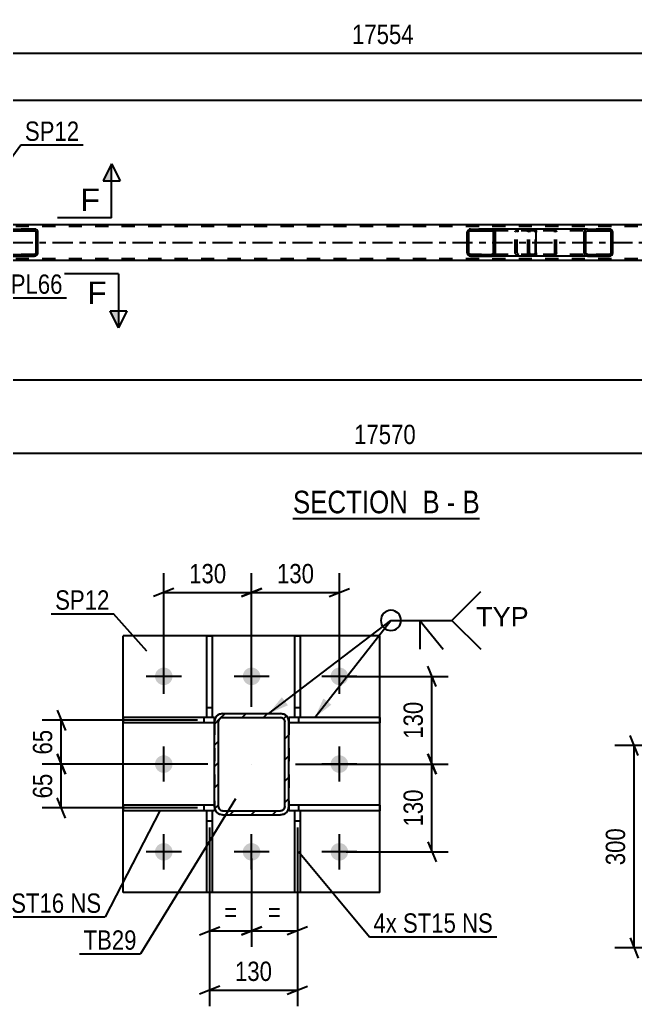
# Model space of a CAD drawing. Header units: millimetres. Extents: x 0 to 841, y 0 to 594.
# Drawn here: x 338.7 to 429.8, y 124.9 to 271 of the extents above; entities that cross this region are included whole.
import ezdxf

# ---------------------------------------------------------------- set-up
doc = ezdxf.new("R2010")
doc.units = ezdxf.units.MM
doc.linetypes.add('DXK_LINE_DOT2', pattern=[3.9198, 1.9599, -1.9599])
doc.linetypes.add('DXK_LINE_DOT3', pattern=[5.9187, 2.979, -0.9799, 0.9799, -0.9799])
doc.styles.add('Arial', font='ARIAL.TTF', dxfattribs={"height": 0.2})
doc.styles.add('Arial Narrow', font='ARIALN.TTF', dxfattribs={"height": 0.2})

# ---------------------------------------------------------------- blocks, each defined once
blk = doc.blocks.new('Unknown-247305129-12 - 4580')
at = {"color": 6, "linetype": 'Continuous'}
blk.add_line((379.15, 197.17), (406.79, 197.17), dxfattribs=at)
at = {"color": 0, "linetype": 'Continuous'}
for points in [[(397.26, 197.92), (397.26, 201.42), (379.15, 201.42), (379.15, 197.92)], [(400.86, 197.92), (400.86, 201.42), (398.31, 201.42), (398.31, 197.92)], [(403.19, 197.92), (403.19, 201.42), (401.91, 201.42), (401.91, 197.92)], [(406.79, 197.92), (406.79, 201.42), (404.24, 201.42), (404.24, 197.92)]]:
    blk.add_wipeout(points, dxfattribs=at)
at = {"color": 7, "linetype": 'Continuous', "style": 'Arial Narrow'}
for s, p in [('SECTION ', (379.15, 197.92)), ('B', (398.31, 197.92)), ('B', (404.24, 197.92)), ('-', (401.91, 197.92))]:
    blk.add_text(s, height=3.34, dxfattribs=at).set_placement(p)
blk = doc.blocks.new('Part-247305129-4690 - 4580')
at = {"linetype": 'Continuous'}
h = blk.add_hatch(dxfattribs=at)
h.set_pattern_fill('', scale=0.7, style=0, pattern_type=0)
h.set_pattern_definition([(45, (341.3497, 239.732), (-1.57154, 1.57154), [])])
h.paths.add_polyline_path([(341.39, 239.55), (341.35, 239.73), (341.24, 239.89), (341.07, 239.99), (340.88, 240.03), (337.64, 240.03), (337.45, 239.99), (337.28, 239.89), (337.17, 239.73), (337.13, 239.55), (337.13, 236.51), (337.17, 236.32), (337.28, 236.17), (337.45, 236.06), (337.64, 236.03), (340.88, 236.03), (341.07, 236.06), (341.24, 236.17), (341.35, 236.32), (341.39, 236.51)])
h.paths.add_polyline_path([(341.11, 236.42), (341.06, 236.34), (340.98, 236.29), (340.88, 236.27), (337.64, 236.27), (337.54, 236.29), (337.46, 236.34), (337.41, 236.42), (337.39, 236.51), (337.39, 239.55), (337.41, 239.64), (337.46, 239.72), (337.54, 239.77), (337.64, 239.79), (340.88, 239.79), (340.98, 239.77), (341.06, 239.72), (341.11, 239.64), (341.13, 239.55), (341.13, 236.51)])
at = {"color": 7, "linetype": 'DXK_LINE_DOT2'}
for p, q in [((328.78, 239.55), (328.82, 239.73)), ((329.11, 239.72), (329.06, 239.64)), ((329.1, 239.99), (329.29, 240.03)), ((329.2, 239.77), (329.11, 239.72)), ((329.29, 239.79), (329.2, 239.77)), ((329.77, 240.03), (329.29, 240.03)), ((340.88, 239.79), (329.29, 239.79)), ((332.53, 240.03), (332.72, 239.99)), ((332.63, 239.77), (332.53, 239.79)), ((332.71, 239.72), (332.63, 239.77)), ((332.76, 239.64), (332.71, 239.72)), ((333, 239.73), (333.04, 239.55)), ((340.88, 240.03), (337.64, 240.03)), ((328.78, 236.51), (328.78, 239.55)), ((329.06, 239.64), (329.04, 239.55)), ((329.04, 236.51), (329.04, 239.55)), ((332.78, 239.55), (332.76, 239.64)), ((332.78, 236.51), (332.78, 239.55)), ((333.04, 236.51), (333.04, 239.55)), ((328.82, 236.32), (328.78, 236.51)), ((329.04, 236.51), (329.06, 236.42)), ((329.06, 236.42), (329.11, 236.34)), ((329.29, 236.03), (329.1, 236.06)), ((329.11, 236.34), (329.2, 236.29)), ((329.2, 236.29), (329.29, 236.27)), ((340.88, 236.27), (329.29, 236.27)), ((329.77, 236.03), (329.29, 236.03)), ((332.53, 236.27), (332.63, 236.29)), ((332.72, 236.06), (332.53, 236.03)), ((332.63, 236.29), (332.71, 236.34)), ((332.71, 236.34), (332.76, 236.42)), ((332.76, 236.42), (332.78, 236.51)), ((333.04, 236.51), (333, 236.32)), ((340.88, 236.03), (337.64, 236.03))]:
    blk.add_line(p, q, dxfattribs=at)
at = {"color": 2, "linetype": 'Continuous'}
for p, q in [((337.64, 240.03), (329.77, 240.03)), ((337.17, 239.73), (337.13, 239.55)), ((337.41, 239.64), (337.46, 239.72)), ((337.64, 240.03), (337.45, 239.99)), ((337.46, 239.72), (337.54, 239.77)), ((337.54, 239.77), (337.64, 239.79)), ((337.64, 240.03), (340.88, 240.03)), ((337.64, 239.79), (340.88, 239.79)), ((341.07, 239.99), (340.88, 240.03)), ((340.88, 239.79), (340.98, 239.77)), ((340.98, 239.77), (341.06, 239.72)), ((341.06, 239.72), (341.11, 239.64)), ((341.39, 239.55), (341.35, 239.73)), ((337.13, 236.51), (337.13, 239.55)), ((337.39, 239.55), (337.41, 239.64)), ((337.39, 236.51), (337.39, 239.55)), ((341.11, 239.64), (341.13, 239.55)), ((341.13, 236.51), (341.13, 239.55)), ((341.39, 236.51), (341.39, 239.55)), ((337.64, 236.03), (329.77, 236.03)), ((337.13, 236.51), (337.17, 236.32)), ((337.41, 236.42), (337.39, 236.51)), ((337.46, 236.34), (337.41, 236.42)), ((337.45, 236.06), (337.64, 236.03)), ((337.54, 236.29), (337.46, 236.34)), ((337.64, 236.27), (337.54, 236.29)), ((337.64, 236.27), (340.88, 236.27)), ((337.64, 236.03), (340.88, 236.03)), ((340.98, 236.29), (340.88, 236.27)), ((340.88, 236.03), (341.07, 236.06)), ((341.06, 236.34), (340.98, 236.29)), ((341.11, 236.42), (341.06, 236.34)), ((341.13, 236.51), (341.11, 236.42)), ((341.35, 236.32), (341.39, 236.51))]:
    blk.add_line(p, q, dxfattribs=at)
at = {"color": 7, "linetype": 'DXK_LINE_DOT2'}
for centre, start, end in [((329.27, 239.53), 110.7583, 155.68), ((332.55, 239.53), 24.32, 69.2417), ((329.27, 236.53), 204.32, 249.2417), ((332.55, 236.53), 290.7583, 335.68)]:
    blk.add_arc(centre, 0.496, start, end, dxfattribs=at)
at = {"color": 2, "linetype": 'Continuous'}
for centre, start, end in [((337.62, 239.53), 110.7583, 155.68), ((340.9, 239.53), 24.32, 69.2417), ((337.62, 236.53), 204.32, 249.2417), ((340.9, 236.53), 290.7583, 335.68)]:
    blk.add_arc(centre, 0.496, start, end, dxfattribs=at)
blk = doc.blocks.new('Part-247305129-4691 - 4580')
at = {"linetype": 'Continuous'}
h = blk.add_hatch(dxfattribs=at)
h.set_pattern_fill('', scale=0.7, style=0, pattern_type=0)
h.set_pattern_definition([(45, (409.0733, 239.732), (-1.57154, 1.57154), [])])
h.paths.add_polyline_path([(409.11, 239.55), (409.07, 239.73), (408.96, 239.89), (408.8, 239.99), (408.61, 240.03), (405.42, 240.03), (405.23, 239.99), (405.07, 239.89), (404.96, 239.73), (404.92, 239.55), (404.92, 236.51), (404.96, 236.32), (405.07, 236.17), (405.23, 236.06), (405.42, 236.03), (408.61, 236.03), (408.8, 236.06), (408.96, 236.17), (409.07, 236.32), (409.11, 236.51)])
h.paths.add_polyline_path([(408.84, 236.42), (408.79, 236.34), (408.7, 236.29), (408.61, 236.27), (405.42, 236.27), (405.33, 236.29), (405.25, 236.34), (405.19, 236.42), (405.17, 236.51), (405.17, 239.55), (405.19, 239.64), (405.25, 239.72), (405.33, 239.77), (405.42, 239.79), (408.61, 239.79), (408.7, 239.77), (408.79, 239.72), (408.84, 239.64), (408.86, 239.55), (408.86, 236.51)])
at = {"color": 2, "linetype": 'Continuous'}
for p, q in [((404.96, 239.73), (404.92, 239.55)), ((405.19, 239.64), (405.25, 239.72)), ((405.42, 240.03), (405.23, 239.99)), ((405.25, 239.72), (405.33, 239.77)), ((405.33, 239.77), (405.42, 239.79)), ((405.42, 240.03), (408.61, 240.03)), ((405.42, 239.79), (408.61, 239.79)), ((414.91, 240.03), (408.61, 240.03)), ((408.8, 239.99), (408.61, 240.03)), ((408.61, 239.79), (408.7, 239.77)), ((408.7, 239.77), (408.79, 239.72)), ((408.79, 239.72), (408.84, 239.64)), ((409.11, 239.55), (409.07, 239.73)), ((414.91, 240.03), (415.01, 239.99)), ((415.01, 239.99), (415.1, 239.89)), ((415.1, 239.89), (415.16, 239.73)), ((415.16, 239.73), (415.18, 239.55)), ((404.92, 236.51), (404.92, 239.55)), ((405.17, 239.55), (405.19, 239.64)), ((405.17, 236.51), (405.17, 239.55)), ((408.84, 239.64), (408.86, 239.55)), ((408.86, 236.51), (408.86, 239.55)), ((409.11, 236.51), (409.11, 239.55)), ((415.18, 236.51), (415.18, 239.55)), ((404.92, 236.51), (404.96, 236.32)), ((405.19, 236.42), (405.17, 236.51)), ((405.25, 236.34), (405.19, 236.42)), ((405.23, 236.06), (405.42, 236.03)), ((405.33, 236.29), (405.25, 236.34)), ((405.42, 236.27), (405.33, 236.29)), ((405.42, 236.27), (408.61, 236.27)), ((405.42, 236.03), (408.61, 236.03)), ((408.7, 236.29), (408.61, 236.27)), ((408.61, 236.03), (408.8, 236.06)), ((414.91, 236.03), (408.61, 236.03)), ((408.79, 236.34), (408.7, 236.29)), ((408.84, 236.42), (408.79, 236.34)), ((408.86, 236.51), (408.84, 236.42)), ((409.07, 236.32), (409.11, 236.51)), ((415.01, 236.06), (414.91, 236.03)), ((415.1, 236.17), (415.01, 236.06)), ((415.16, 236.32), (415.1, 236.17)), ((415.18, 236.51), (415.16, 236.32))]:
    blk.add_line(p, q, dxfattribs=at)
at = {"color": 7, "linetype": 'DXK_LINE_DOT2'}
for p, q in [((408.61, 240.03), (405.42, 240.03)), ((414.91, 239.79), (405.42, 239.79)), ((412.07, 239.55), (412.11, 239.73)), ((412.4, 239.72), (412.34, 239.64)), ((412.38, 239.99), (412.57, 240.03)), ((412.4, 239.72), (412.42, 239.73)), ((412.42, 239.73), (412.48, 239.77)), ((412.48, 239.77), (412.57, 239.79)), ((413.92, 239.79), (413.92, 240.03)), ((414.96, 239.77), (414.91, 239.79)), ((415, 239.72), (414.96, 239.77)), ((415.03, 239.64), (415, 239.72)), ((412.07, 236.51), (412.07, 239.55)), ((412.34, 239.64), (412.32, 239.55)), ((412.32, 236.51), (412.32, 239.55)), ((415.04, 239.55), (415.03, 239.64)), ((415.04, 236.51), (415.04, 239.55)), ((414.91, 236.27), (405.42, 236.27)), ((408.61, 236.03), (405.42, 236.03)), ((412.11, 236.32), (412.07, 236.51)), ((412.32, 236.51), (412.34, 236.42)), ((412.34, 236.42), (412.4, 236.34)), ((412.57, 236.03), (412.38, 236.06)), ((412.4, 236.34), (412.48, 236.29)), ((412.48, 236.29), (412.57, 236.27)), ((413.92, 236.03), (413.92, 236.27)), ((414.91, 236.27), (414.96, 236.29)), ((414.96, 236.29), (415, 236.34)), ((415, 236.34), (415.03, 236.42)), ((415.03, 236.42), (415.04, 236.51))]:
    blk.add_line(p, q, dxfattribs=at)
at = {"color": 2, "linetype": 'Continuous'}
for centre, start, end in [((405.41, 239.53), 111.1941, 156.1506), ((408.62, 239.53), 23.8494, 68.8059), ((405.41, 236.52), 203.8494, 248.8059), ((408.62, 236.52), 291.1941, 336.1506)]:
    blk.add_arc(centre, 0.492, start, end, dxfattribs=at)
at = {"color": 7, "linetype": 'DXK_LINE_DOT2'}
for centre, start, end in [((412.56, 239.53), 111.1941, 156.1506), ((412.56, 236.52), 203.8494, 248.8059)]:
    blk.add_arc(centre, 0.492, start, end, dxfattribs=at)
blk = doc.blocks.new('Part-247305129-4738 - 4580')
at = {"color": 7, "linetype": 'DXK_LINE_DOT2'}
for p, q in [((728.12, 240.43), (65.38, 240.43)), ((728.12, 235.63), (65.38, 235.63))]:
    blk.add_line(p, q, dxfattribs=at)
at = {"color": 2, "linetype": 'Continuous'}
for p, q in [((582.3, 240.67), (332.89, 240.67)), ((582.3, 235.39), (332.89, 235.39))]:
    blk.add_line(p, q, dxfattribs=at)
at = {"color": 7, "linetype": 'DXK_LINE_DOT3'}
blk.add_line((65.38, 238.03), (727.78, 238.03), dxfattribs=at)
blk = doc.blocks.new('Part-247305129-4739 - 4580')
at = {"linetype": 'Continuous'}
h = blk.add_hatch(dxfattribs=at)
h.set_pattern_fill('', scale=0.7, style=0, pattern_type=0)
h.set_pattern_definition([(45, (426.484, 239.732), (-1.57154, 1.57154), [])])
h.paths.add_polyline_path([(426.52, 239.55), (426.48, 239.73), (426.37, 239.89), (426.21, 239.99), (426.01, 240.03), (422.78, 240.03), (422.58, 239.99), (422.42, 239.89), (422.3, 239.73), (422.27, 239.55), (422.27, 236.51), (422.3, 236.32), (422.42, 236.17), (422.58, 236.06), (422.78, 236.03), (426.01, 236.03), (426.21, 236.06), (426.37, 236.17), (426.48, 236.32), (426.52, 236.51)])
h.paths.add_polyline_path([(426.25, 236.42), (426.19, 236.34), (426.11, 236.29), (426.01, 236.27), (422.78, 236.27), (422.68, 236.29), (422.6, 236.34), (422.54, 236.42), (422.52, 236.51), (422.52, 239.55), (422.54, 239.64), (422.6, 239.72), (422.68, 239.77), (422.78, 239.79), (426.01, 239.79), (426.11, 239.77), (426.19, 239.72), (426.25, 239.64), (426.27, 239.55), (426.27, 236.51)])
at = {"color": 7, "linetype": 'DXK_LINE_DOT2'}
for p, q in [((413.92, 239.55), (413.96, 239.73)), ((414.25, 239.72), (414.19, 239.64)), ((414.23, 239.99), (414.43, 240.03)), ((414.33, 239.77), (414.25, 239.72)), ((414.43, 239.79), (414.33, 239.77)), ((414.91, 240.03), (414.43, 240.03)), ((426.01, 239.79), (414.43, 239.79)), ((417.66, 240.03), (417.86, 239.99)), ((417.76, 239.77), (417.66, 239.79)), ((417.84, 239.72), (417.76, 239.77)), ((417.9, 239.64), (417.84, 239.72)), ((418.13, 239.73), (418.17, 239.55)), ((426.01, 240.03), (422.78, 240.03)), ((413.92, 236.51), (413.92, 239.55)), ((414.19, 239.64), (414.17, 239.55)), ((414.17, 236.51), (414.17, 239.55)), ((417.92, 239.55), (417.9, 239.64)), ((417.92, 236.51), (417.92, 239.55)), ((418.17, 236.51), (418.17, 239.55)), ((413.96, 236.32), (413.92, 236.51)), ((414.17, 236.51), (414.19, 236.42)), ((414.19, 236.42), (414.25, 236.34)), ((414.43, 236.03), (414.23, 236.06)), ((414.25, 236.34), (414.33, 236.29)), ((414.33, 236.29), (414.43, 236.27)), ((426.01, 236.27), (414.43, 236.27)), ((414.91, 236.03), (414.43, 236.03)), ((417.66, 236.27), (417.76, 236.29)), ((417.86, 236.06), (417.66, 236.03)), ((417.76, 236.29), (417.84, 236.34)), ((417.84, 236.34), (417.9, 236.42)), ((417.9, 236.42), (417.92, 236.51)), ((418.17, 236.51), (418.13, 236.32)), ((426.01, 236.03), (422.78, 236.03))]:
    blk.add_line(p, q, dxfattribs=at)
at = {"color": 2, "linetype": 'Continuous'}
for p, q in [((422.78, 240.03), (414.91, 240.03)), ((422.3, 239.73), (422.27, 239.55)), ((422.54, 239.64), (422.6, 239.72)), ((422.78, 240.03), (422.58, 239.99)), ((422.6, 239.72), (422.68, 239.77)), ((422.68, 239.77), (422.78, 239.79)), ((422.78, 240.03), (426.01, 240.03)), ((422.78, 239.79), (426.01, 239.79)), ((426.21, 239.99), (426.01, 240.03)), ((426.01, 239.79), (426.11, 239.77)), ((426.11, 239.77), (426.19, 239.72)), ((426.19, 239.72), (426.25, 239.64)), ((426.52, 239.55), (426.48, 239.73)), ((422.27, 236.51), (422.27, 239.55)), ((422.52, 239.55), (422.54, 239.64)), ((422.52, 236.51), (422.52, 239.55)), ((426.25, 239.64), (426.27, 239.55)), ((426.27, 236.51), (426.27, 239.55)), ((426.52, 236.51), (426.52, 239.55)), ((422.78, 236.03), (414.91, 236.03)), ((422.27, 236.51), (422.3, 236.32)), ((422.54, 236.42), (422.52, 236.51)), ((422.6, 236.34), (422.54, 236.42)), ((422.58, 236.06), (422.78, 236.03)), ((422.68, 236.29), (422.6, 236.34)), ((422.78, 236.27), (422.68, 236.29)), ((422.78, 236.27), (426.01, 236.27)), ((422.78, 236.03), (426.01, 236.03)), ((426.11, 236.29), (426.01, 236.27)), ((426.01, 236.03), (426.21, 236.06)), ((426.19, 236.34), (426.11, 236.29)), ((426.25, 236.42), (426.19, 236.34)), ((426.27, 236.51), (426.25, 236.42)), ((426.48, 236.32), (426.52, 236.51))]:
    blk.add_line(p, q, dxfattribs=at)
at = {"color": 7, "linetype": 'DXK_LINE_DOT2'}
for centre, start, end in [((414.41, 239.53), 110.7583, 155.68), ((417.68, 239.53), 24.32, 69.2417), ((414.41, 236.53), 204.32, 249.2417), ((417.68, 236.53), 290.7583, 335.68)]:
    blk.add_arc(centre, 0.496, start, end, dxfattribs=at)
at = {"color": 2, "linetype": 'Continuous'}
for centre, start, end in [((422.76, 239.53), 110.7583, 155.68), ((426.03, 239.53), 24.32, 69.2417), ((422.76, 236.53), 204.32, 249.2417), ((426.03, 236.53), 290.7583, 335.68)]:
    blk.add_arc(centre, 0.496, start, end, dxfattribs=at)
blk = doc.blocks.new('Part-247305129-5196 - 5140')
at = {"color": 2, "linetype": 'Continuous'}
for p, q in [((354.02, 141.76), (354.02, 179.76)), ((392.02, 179.76), (354.02, 179.76)), ((392.02, 141.76), (392.02, 179.76)), ((392.02, 141.76), (354.02, 141.76))]:
    blk.add_line(p, q, dxfattribs=at)
blk = doc.blocks.new('Bolt-247305129-5164 - 5140')
at = {"linetype": 'Continuous'}
for points in [[(358.72, 173.76, -1), (361.32, 173.76, -1)], [(371.72, 173.76, -1), (374.32, 173.76, -1)], [(384.72, 173.76, -1), (387.32, 173.76, -1)], [(358.72, 160.76, -1), (361.32, 160.76, -1)], [(384.72, 160.76, -1), (387.32, 160.76, -1)], [(358.72, 147.76, -1), (361.32, 147.76, -1)], [(371.72, 147.76, -1), (374.32, 147.76, -1)], [(384.72, 147.76, -1), (387.32, 147.76, -1)]]:
    blk.add_hatch(color=1, dxfattribs=at).paths.add_polyline_path(points)
at = {"color": 1, "linetype": 'Continuous'}
for p, q in [((360.02, 171.16), (360.02, 176.36)), ((373.02, 171.16), (373.02, 176.36)), ((386.02, 171.16), (386.02, 176.36)), ((362.62, 173.76), (357.42, 173.76)), ((375.62, 173.76), (370.42, 173.76)), ((388.62, 173.76), (383.42, 173.76)), ((360.02, 158.16), (360.02, 163.36)), ((386.02, 158.16), (386.02, 163.36)), ((362.62, 160.76), (357.42, 160.76)), ((388.62, 160.76), (383.42, 160.76)), ((360.02, 145.16), (360.02, 150.36)), ((373.02, 145.16), (373.02, 150.36)), ((386.02, 145.16), (386.02, 150.36)), ((362.62, 147.76), (357.42, 147.76)), ((375.62, 147.76), (370.42, 147.76)), ((388.62, 147.76), (383.42, 147.76))]:
    blk.add_line(p, q, dxfattribs=at)
blk = doc.blocks.new('Part-247305129-5216 - 5140')
at = {"color": 2, "linetype": 'Continuous'}
for p, q in [((392.02, 167.66), (378.52, 167.66)), ((378.52, 167.66), (378.52, 167.06)), ((392.02, 166.86), (378.52, 166.86)), ((392.02, 167.66), (392.02, 166.86))]:
    blk.add_line(p, q, dxfattribs=at)
at = {"color": 7, "linetype": 'DXK_LINE_DOT2'}
for p, q in [((378.52, 167.06), (378.52, 166.86)), ((380.02, 166.86), (380.02, 167.66))]:
    blk.add_line(p, q, dxfattribs=at)
blk = doc.blocks.new('Part-247305129-5211 - 5140')
at = {"color": 2, "linetype": 'Continuous'}
for p, q in [((392.02, 154.66), (378.52, 154.66)), ((378.52, 154.46), (378.52, 153.86)), ((379.4, 153.86), (378.52, 153.86)), ((392.02, 153.86), (380.2, 153.86)), ((392.02, 154.66), (392.02, 153.86))]:
    blk.add_line(p, q, dxfattribs=at)
at = {"color": 7, "linetype": 'DXK_LINE_DOT2'}
for p, q in [((378.52, 154.66), (378.52, 154.46)), ((380.2, 153.86), (379.4, 153.86)), ((380.02, 153.86), (380.02, 154.66))]:
    blk.add_line(p, q, dxfattribs=at)
blk = doc.blocks.new('Part-247305129-5265 - 5140')
at = {"linetype": 'Continuous'}
h = blk.add_hatch(dxfattribs=at)
h.set_pattern_fill('', scale=0.7, style=0, pattern_type=0)
h.set_pattern_definition([(45, (378.1681, 167.9072), (-1.57154, 1.57154), [])])
h.paths.add_polyline_path([(378.43, 167.52), (378.17, 167.91), (377.78, 168.17), (377.32, 168.26), (368.72, 168.26), (368.26, 168.17), (367.87, 167.91), (367.61, 167.52), (367.52, 167.06), (367.52, 154.46), (367.61, 154), (367.87, 153.61), (368.26, 153.35), (368.72, 153.26), (377.32, 153.26), (377.78, 153.35), (378.17, 153.61), (378.43, 154), (378.52, 154.46), (378.52, 167.06)])
h.paths.add_polyline_path([(377.92, 154.46), (377.87, 154.23), (377.74, 154.03), (377.55, 153.9), (377.32, 153.86), (368.72, 153.86), (368.49, 153.9), (368.3, 154.03), (368.17, 154.23), (368.12, 154.46), (368.12, 167.06), (368.17, 167.29), (368.3, 167.48), (368.49, 167.61), (368.72, 167.66), (377.32, 167.66), (377.55, 167.61), (377.74, 167.48), (377.87, 167.29), (377.92, 167.06)])
at = {"color": 7, "linetype": 'DXK_LINE_DOT2'}
for p, q in [((368.26, 168.17), (368.72, 168.26)), ((368.72, 168.26), (377.32, 168.26)), ((377.32, 168.26), (377.78, 168.17)), ((367.52, 167.06), (367.61, 167.52)), ((367.52, 167.06), (367.52, 154.46)), ((368.17, 167.29), (368.12, 167.06)), ((368.12, 154.46), (368.12, 167.06)), ((368.3, 167.48), (368.17, 167.29)), ((368.49, 167.61), (368.3, 167.48)), ((368.72, 167.66), (368.49, 167.61)), ((368.72, 167.66), (377.32, 167.66)), ((377.55, 167.61), (377.32, 167.66)), ((377.74, 167.48), (377.55, 167.61)), ((377.87, 167.29), (377.74, 167.48)), ((377.92, 167.06), (377.87, 167.29)), ((377.92, 154.46), (377.92, 167.06)), ((378.43, 167.52), (378.52, 167.06)), ((378.52, 167.06), (378.52, 154.46)), ((367.61, 154), (367.52, 154.46)), ((368.12, 154.46), (368.17, 154.23)), ((368.17, 154.23), (368.3, 154.03)), ((368.3, 154.03), (368.49, 153.9)), ((368.49, 153.9), (368.72, 153.86)), ((368.72, 153.86), (377.32, 153.86)), ((377.32, 153.86), (377.55, 153.9)), ((377.55, 153.9), (377.74, 154.03)), ((377.74, 154.03), (377.87, 154.23)), ((377.87, 154.23), (377.92, 154.46)), ((378.52, 154.46), (378.43, 154)), ((368.72, 153.26), (368.26, 153.35)), ((368.72, 153.26), (377.32, 153.26)), ((377.78, 153.35), (377.32, 153.26))]:
    blk.add_line(p, q, dxfattribs=at)
at = {"color": 2, "linetype": 'Continuous'}
for p, q in [((368.72, 168.26), (368.26, 168.17)), ((368.72, 168.26), (377.32, 168.26)), ((377.78, 168.17), (377.32, 168.26)), ((367.61, 167.52), (367.52, 167.06)), ((367.52, 154.46), (367.52, 167.06)), ((368.12, 167.06), (368.17, 167.29)), ((368.12, 154.46), (368.12, 167.06)), ((368.17, 167.29), (368.3, 167.48)), ((368.3, 167.48), (368.49, 167.61)), ((368.49, 167.61), (368.72, 167.66)), ((368.72, 167.66), (377.32, 167.66)), ((377.32, 167.66), (377.55, 167.61)), ((377.55, 167.61), (377.74, 167.48)), ((377.74, 167.48), (377.87, 167.29)), ((377.87, 167.29), (377.92, 167.06)), ((377.92, 154.46), (377.92, 167.06)), ((378.52, 167.06), (378.43, 167.52)), ((378.52, 154.46), (378.52, 167.06)), ((367.52, 154.46), (367.61, 154)), ((368.17, 154.23), (368.12, 154.46)), ((368.3, 154.03), (368.17, 154.23)), ((368.49, 153.9), (368.3, 154.03)), ((368.72, 153.86), (368.49, 153.9)), ((368.72, 153.86), (377.32, 153.86)), ((377.55, 153.9), (377.32, 153.86)), ((377.74, 154.03), (377.55, 153.9)), ((377.87, 154.23), (377.74, 154.03)), ((377.92, 154.46), (377.87, 154.23)), ((378.43, 154), (378.52, 154.46)), ((368.26, 153.35), (368.72, 153.26)), ((368.72, 153.26), (377.32, 153.26)), ((377.32, 153.26), (377.78, 153.35))]:
    blk.add_line(p, q, dxfattribs=at)
at = {"color": 7, "linetype": 'DXK_LINE_DOT3'}
blk.add_line((373.02, 160.76), (373.02, 160.76), dxfattribs=at)
at = {"color": 7, "linetype": 'DXK_LINE_DOT2'}
for centre, start, end in [((368.72, 167.06), 112.5, 157.5), ((377.32, 167.06), 22.5, 67.5), ((368.72, 154.46), 202.5, 247.5), ((377.32, 154.46), 292.5, 337.5)]:
    blk.add_arc(centre, 1.2, start, end, dxfattribs=at)
at = {"color": 2, "linetype": 'Continuous'}
for centre, start, end in [((368.72, 167.06), 112.5, 157.5), ((377.32, 167.06), 22.5, 67.5), ((368.72, 154.46), 202.5, 247.5), ((377.32, 154.46), 292.5, 337.5)]:
    blk.add_arc(centre, 1.2, start, end, dxfattribs=at)
blk = doc.blocks.new('Part-247305129-5273 - 5140')
at = {"color": 2, "linetype": 'Continuous'}
for p, q in [((367.52, 154.66), (354.02, 154.66)), ((354.02, 154.66), (354.02, 153.86)), ((366.4, 153.86), (354.02, 153.86)), ((367.52, 153.86), (367.2, 153.86)), ((367.52, 154.46), (367.52, 153.86))]:
    blk.add_line(p, q, dxfattribs=at)
at = {"color": 7, "linetype": 'DXK_LINE_DOT2'}
for p, q in [((366.02, 153.86), (366.02, 154.66)), ((367.2, 153.86), (366.4, 153.86)), ((367.52, 154.46), (367.52, 154.66))]:
    blk.add_line(p, q, dxfattribs=at)
blk = doc.blocks.new('Part-247305129-5278 - 5140')
at = {"color": 2, "linetype": 'Continuous'}
for p, q in [((367.52, 167.66), (354.02, 167.66)), ((354.02, 167.66), (354.02, 166.86)), ((367.52, 166.86), (354.02, 166.86)), ((367.52, 167.06), (367.52, 167.66))]:
    blk.add_line(p, q, dxfattribs=at)
at = {"color": 7, "linetype": 'DXK_LINE_DOT2'}
for p, q in [((366.02, 166.86), (366.02, 167.66)), ((367.52, 167.06), (367.52, 166.86))]:
    blk.add_line(p, q, dxfattribs=at)
blk = doc.blocks.new('Part-247305129-5293 - 5140')
at = {"color": 2, "linetype": 'Continuous'}
for p, q in [((379.4, 141.76), (379.4, 153.87)), ((379.4, 153.87), (380.2, 153.87)), ((380.2, 153.87), (380.2, 141.76)), ((380.2, 141.76), (379.4, 141.76))]:
    blk.add_line(p, q, dxfattribs=at)
at = {"color": 7, "linetype": 'DXK_LINE_DOT2'}
blk.add_line((379.4, 152.37), (380.2, 152.37), dxfattribs=at)
blk = doc.blocks.new('Part-247305129-5298 - 5140')
at = {"color": 2, "linetype": 'Continuous'}
for p, q in [((366.4, 141.76), (366.4, 153.87)), ((366.4, 153.87), (367.2, 153.87)), ((367.2, 153.87), (367.2, 141.76)), ((367.2, 141.76), (366.4, 141.76))]:
    blk.add_line(p, q, dxfattribs=at)
at = {"color": 7, "linetype": 'DXK_LINE_DOT2'}
blk.add_line((366.4, 152.37), (367.2, 152.37), dxfattribs=at)
blk = doc.blocks.new('Part-247305129-5303 - 5140')
at = {"color": 2, "linetype": 'Continuous'}
for p, q in [((379.4, 167.67), (379.4, 179.76)), ((379.4, 179.76), (380.2, 179.76)), ((380.2, 179.76), (380.2, 167.67)), ((380.2, 167.67), (379.4, 167.67))]:
    blk.add_line(p, q, dxfattribs=at)
at = {"color": 7, "linetype": 'DXK_LINE_DOT2'}
blk.add_line((379.4, 169.17), (380.2, 169.17), dxfattribs=at)
blk = doc.blocks.new('Part-247305129-5308 - 5140')
at = {"color": 2, "linetype": 'Continuous'}
for p, q in [((366.4, 167.67), (366.4, 179.76)), ((366.4, 179.76), (367.2, 179.76)), ((367.2, 179.76), (367.2, 167.67)), ((367.2, 167.67), (366.4, 167.67))]:
    blk.add_line(p, q, dxfattribs=at)
at = {"color": 7, "linetype": 'DXK_LINE_DOT2'}
blk.add_line((366.4, 169.17), (367.2, 169.17), dxfattribs=at)
blk = doc.blocks.new('StraightDimension-247305129-4885 - 4580')
at = {"color": 7, "linetype": 'Continuous'}
blk.add_line((56.12, 206.82), (729.42, 206.82), dxfattribs=at)
at = {"color": 0}
blk.add_wipeout([(397.94, 207.57), (397.94, 211.77), (387.6, 211.77), (387.6, 207.57)], dxfattribs=at)
at = {"color": 3, "style": 'Arial Narrow'}
blk.add_text('17570', height=2.863, dxfattribs=at).set_placement((388.2, 208.17))
blk = doc.blocks.new('StraightDimension-247305129-4895 - 4580')
at = {"color": 7, "linetype": 'Continuous'}
blk.add_line((56.12, 266.09), (728.79, 266.09), dxfattribs=at)
at = {"color": 0}
blk.add_wipeout([(397.63, 266.84), (397.63, 271.04), (387.29, 271.04), (387.29, 266.84)], dxfattribs=at)
at = {"color": 3, "style": 'Arial Narrow'}
blk.add_text('17554', height=2.863, dxfattribs=at).set_placement((387.89, 267.44))
blk = doc.blocks.new('StraightDimension-247305129-19680 - 4580')
at = {"color": 7, "linetype": 'Continuous'}
blk.add_line((327.69, 217.68), (583.1, 217.68), dxfattribs=at)
blk = doc.blocks.new('StraightDimension-247305129-19705 - 4580')
at = {"color": 7, "linetype": 'Continuous'}
blk.add_line((327.69, 259.15), (583.1, 259.15), dxfattribs=at)
blk = doc.blocks.new('StraightDimension-247305129-37551 - 5140')
at = {"color": 7, "linetype": 'Continuous'}
for p, q in [((344.25, 168.76), (345.45, 165.76)), ((365.02, 167.26), (342, 167.26)), ((344.85, 160.76), (344.85, 167.26)), ((345.45, 159.26), (344.25, 162.26)), ((366.52, 160.76), (342, 160.76))]:
    blk.add_line(p, q, dxfattribs=at)
at = {"color": 0}
blk.add_wipeout([(344.1, 166.44), (339.9, 166.44), (339.9, 161.58), (344.1, 161.58)], dxfattribs=at)
at = {"color": 3, "style": 'Arial Narrow'}
blk.add_text('65', height=2.863, rotation=90.0002, dxfattribs=at).set_placement((343.5, 162.18))
blk = doc.blocks.new('StraightDimension-247305129-5346 - 5140')
at = {"color": 7, "linetype": 'Continuous'}
for p, q in [((400.33, 159.26), (399.13, 162.26)), ((379.52, 160.76), (402.13, 160.76)), ((399.73, 147.76), (399.73, 160.76)), ((399.13, 149.26), (400.33, 146.26)), ((387.02, 147.76), (402.13, 147.76))]:
    blk.add_line(p, q, dxfattribs=at)
at = {"color": 0}
blk.add_wipeout([(398.98, 157.6), (394.78, 157.6), (394.78, 150.92), (398.98, 150.92)], dxfattribs=at)
at = {"color": 3, "style": 'Arial Narrow'}
blk.add_text('130', height=2.863, rotation=90.0002, dxfattribs=at).set_placement((398.38, 151.52))
blk = doc.blocks.new('StraightDimension-247305129-5336 - 5140')
at = {"color": 7, "linetype": 'Continuous'}
for p, q in [((400.33, 172.26), (399.13, 175.26)), ((387.02, 173.76), (402.13, 173.76)), ((399.73, 160.76), (399.73, 173.76)), ((399.13, 162.26), (400.33, 159.26)), ((379.52, 160.76), (402.13, 160.76))]:
    blk.add_line(p, q, dxfattribs=at)
at = {"color": 0}
blk.add_wipeout([(398.98, 170.6), (394.78, 170.6), (394.78, 163.92), (398.98, 163.92)], dxfattribs=at)
at = {"color": 3, "style": 'Arial Narrow'}
blk.add_text('130', height=2.863, rotation=90.0002, dxfattribs=at).set_placement((398.38, 164.52))
blk = doc.blocks.new('StraightDimension-247305129-5370 - 5140')
at = {"color": 7, "linetype": 'Continuous'}
for p, q in [((360.02, 174.76), (360.02, 189.05)), ((373.02, 169.26), (373.02, 189.05)), ((361.52, 186.8), (358.52, 185.6)), ((360.02, 186.2), (373.02, 186.2)), ((371.52, 185.6), (374.52, 186.8))]:
    blk.add_line(p, q, dxfattribs=at)
at = {"color": 0}
blk.add_wipeout([(369.86, 186.95), (369.86, 191.15), (363.18, 191.15), (363.18, 186.95)], dxfattribs=at)
at = {"color": 3, "style": 'Arial Narrow'}
blk.add_text('130', height=2.863, dxfattribs=at).set_placement((363.78, 187.55))
blk = doc.blocks.new('StraightDimension-247305129-5379 - 5140')
at = {"color": 7, "linetype": 'Continuous'}
for p, q in [((373.02, 169.26), (373.02, 189.05)), ((386.02, 174.76), (386.02, 189.05)), ((374.52, 186.8), (371.52, 185.6)), ((373.02, 186.2), (386.02, 186.2)), ((384.52, 185.6), (387.52, 186.8))]:
    blk.add_line(p, q, dxfattribs=at)
at = {"color": 0}
blk.add_wipeout([(382.86, 186.95), (382.86, 191.15), (376.18, 191.15), (376.18, 186.95)], dxfattribs=at)
at = {"color": 3, "style": 'Arial Narrow'}
blk.add_text('130', height=2.863, dxfattribs=at).set_placement((376.78, 187.55))
blk = doc.blocks.new('StraightDimension-247305129-37513 - 5140')
at = {"color": 7, "linetype": 'Continuous'}
for p, q in [((379.8, 151.37), (379.8, 133.67)), ((373.02, 146.76), (373.02, 133.67)), ((371.52, 135.47), (374.52, 136.67)), ((373.02, 136.07), (379.8, 136.07)), ((381.3, 136.67), (378.3, 135.47))]:
    blk.add_line(p, q, dxfattribs=at)
at = {"color": 0}
blk.add_wipeout([(377.97, 136.82), (377.97, 141.02), (374.85, 141.02), (374.85, 136.82)], dxfattribs=at)
at = {"color": 3, "style": 'Arial Narrow'}
blk.add_text('=', height=2.86, dxfattribs=at).set_placement((375.45, 137.42))
blk = doc.blocks.new('StraightDimension-247305129-37514 - 5140')
at = {"color": 7, "linetype": 'Continuous'}
for p, q in [((366.8, 151.37), (366.8, 133.67)), ((373.02, 146.76), (373.02, 133.67)), ((365.3, 135.47), (368.3, 136.67)), ((366.8, 136.07), (373.02, 136.07)), ((374.52, 136.67), (371.52, 135.47))]:
    blk.add_line(p, q, dxfattribs=at)
at = {"color": 0}
blk.add_wipeout([(371.47, 136.82), (371.47, 141.02), (368.35, 141.02), (368.35, 136.82)], dxfattribs=at)
at = {"color": 3, "style": 'Arial Narrow'}
blk.add_text('=', height=2.86, dxfattribs=at).set_placement((368.95, 137.42))
blk = doc.blocks.new('StraightDimension-247305129-37552 - 5140')
at = {"color": 7, "linetype": 'Continuous'}
for p, q in [((344.25, 162.26), (345.45, 159.26)), ((366.52, 160.76), (342, 160.76)), ((344.85, 154.26), (344.85, 160.76)), ((345.45, 152.76), (344.25, 155.76)), ((365.02, 154.26), (342, 154.26))]:
    blk.add_line(p, q, dxfattribs=at)
at = {"color": 0}
blk.add_wipeout([(344.1, 159.94), (339.9, 159.94), (339.9, 155.08), (344.1, 155.08)], dxfattribs=at)
at = {"color": 3, "style": 'Arial Narrow'}
blk.add_text('65', height=2.863, rotation=90.0002, dxfattribs=at).set_placement((343.5, 155.68))
blk = doc.blocks.new('StraightDimension-247305129-39369 - 5140')
at = {"color": 7, "linetype": 'Continuous'}
for p, q in [((366.8, 151.37), (366.8, 124.88)), ((379.8, 151.37), (379.8, 124.88)), ((368.3, 127.88), (365.3, 126.68)), ((366.8, 127.28), (379.8, 127.28)), ((378.3, 126.68), (381.3, 127.88))]:
    blk.add_line(p, q, dxfattribs=at)
at = {"color": 0}
blk.add_wipeout([(376.65, 128.03), (376.65, 132.23), (369.96, 132.23), (369.96, 128.03)], dxfattribs=at)
at = {"color": 3, "style": 'Arial Narrow'}
blk.add_text('130', height=2.863, dxfattribs=at).set_placement((370.56, 128.63))
blk = doc.blocks.new('StraightDimension-247305129-38204 - 38100')
at = {"color": 7, "linetype": 'Continuous'}
for p, q in [((430.27, 162.02), (429.07, 165.02)), ((445.14, 163.52), (426.82, 163.52)), ((429.67, 133.52), (429.67, 163.52)), ((429.07, 135.02), (430.27, 132.02)), ((445.14, 133.52), (426.82, 133.52))]:
    blk.add_line(p, q, dxfattribs=at)
at = {"color": 0}
blk.add_wipeout([(428.92, 151.86), (424.72, 151.86), (424.72, 145.18), (428.92, 145.18)], dxfattribs=at)
at = {"color": 3, "style": 'Arial Narrow'}
blk.add_text('300', height=2.863, rotation=90.0002, dxfattribs=at).set_placement((428.32, 145.78))
blk = doc.blocks.new('Mark-247305129-4635 - 4580')
at = {"color": 0}
blk.add_wipeout([(347.5, 253.1), (347.5, 256.1), (339.46, 256.1), (339.46, 253.1)], dxfattribs=at)
blk.add_wipeout([(347.5, 253.1), (347.5, 256.1), (339.46, 256.1), (339.46, 253.1)], dxfattribs=at)
at = {"color": 30, "linetype": 'Continuous'}
for p, q in [((336.63, 249.47), (338.86, 252.5)), ((338.86, 252.5), (348.1, 252.5))]:
    blk.add_line(p, q, dxfattribs=at)
at = {"color": 3, "style": 'Arial Narrow'}
blk.add_text('SP12', height=2.863, dxfattribs=at).set_placement((339.46, 253.1))
blk = doc.blocks.new('Mark-247305129-4625 - 4580')
at = {"color": 0}
blk.add_wipeout([(345.03, 230.44), (345.03, 233.44), (337.36, 233.44), (337.36, 230.44)], dxfattribs=at)
blk.add_wipeout([(345.03, 230.44), (345.03, 233.44), (337.36, 233.44), (337.36, 230.44)], dxfattribs=at)
at = {"color": 30, "linetype": 'Continuous'}
for p, q in [((332.69, 235.18), (336.76, 229.84)), ((336.76, 229.84), (345.63, 229.84))]:
    blk.add_line(p, q, dxfattribs=at)
at = {"color": 3, "style": 'Arial Narrow'}
blk.add_text('PL66', height=2.863, dxfattribs=at).set_placement((337.36, 230.44))
blk = doc.blocks.new('SectionMark-247305129-4980 - 4580')
at = {"linetype": 'Continuous'}
for points in [[(307.82, 247.19), (306.57, 247.19), (306.57, 249.69)], [(352.3, 247.19), (351.05, 247.19), (352.3, 249.69)]]:
    blk.add_hatch(color=6, dxfattribs=at).paths.add_polyline_path(points)
at = {"color": 6, "linetype": 'Continuous'}
for p, q in [((305.32, 247.19), (306.57, 249.69)), ((306.57, 241.69), (306.57, 249.69)), ((306.57, 249.69), (307.82, 247.19)), ((352.3, 249.69), (351.05, 247.19)), ((352.3, 241.69), (352.3, 249.69)), ((352.3, 249.69), (353.55, 247.19)), ((307.82, 247.19), (305.32, 247.19)), ((351.05, 247.19), (353.55, 247.19)), ((306.57, 241.69), (314.57, 241.69)), ((352.3, 241.69), (344.3, 241.69))]:
    blk.add_line(p, q, dxfattribs=at)
at = {"color": 0, "linetype": 'Continuous'}
for points in [[(311.17, 242.69), (311.17, 246.19), (308.32, 246.19), (308.32, 242.69)], [(350.55, 242.69), (350.55, 246.19), (347.7, 246.19), (347.7, 242.69)]]:
    blk.add_wipeout(points, dxfattribs=at)
at = {"color": 3, "linetype": 'Continuous', "style": 'Arial'}
for p in [(308.32, 242.69), (347.7, 242.69)]:
    blk.add_text('F', height=3.34, dxfattribs=at).set_placement(p)
blk = doc.blocks.new('SectionMark-247305129-4976 - 4580')
at = {"linetype": 'Continuous'}
for points in [[(306.39, 227.92), (307.64, 227.92), (306.39, 225.42)], [(352.06, 227.92), (353.31, 227.92), (353.31, 225.42)]]:
    blk.add_hatch(color=6, dxfattribs=at).paths.add_polyline_path(points)
at = {"color": 6, "linetype": 'Continuous'}
for p, q in [((306.39, 233.42), (314.39, 233.42)), ((306.39, 233.42), (306.39, 225.42)), ((353.31, 233.42), (345.31, 233.42)), ((353.31, 233.42), (353.31, 225.42)), ((306.39, 225.42), (305.14, 227.92)), ((307.64, 227.92), (305.14, 227.92)), ((306.39, 225.42), (307.64, 227.92)), ((352.06, 227.92), (354.56, 227.92)), ((353.31, 225.42), (352.06, 227.92)), ((354.56, 227.92), (353.31, 225.42))]:
    blk.add_line(p, q, dxfattribs=at)
at = {"color": 0, "linetype": 'Continuous'}
for points in [[(310.99, 228.92), (310.99, 232.42), (308.14, 232.42), (308.14, 228.92)], [(351.56, 228.92), (351.56, 232.42), (348.71, 232.42), (348.71, 228.92)]]:
    blk.add_wipeout(points, dxfattribs=at)
at = {"color": 3, "linetype": 'Continuous', "style": 'Arial'}
for p in [(308.14, 228.92), (348.71, 228.92)]:
    blk.add_text('F', height=3.34, dxfattribs=at).set_placement(p)
blk = doc.blocks.new('Mark-247305129-5261 - 5140')
at = {"color": 0}
blk.add_wipeout([(355.99, 133.26), (355.99, 136.26), (348.14, 136.26), (348.14, 133.26)], dxfattribs=at)
blk.add_wipeout([(355.99, 133.26), (355.99, 136.26), (348.14, 136.26), (348.14, 133.26)], dxfattribs=at)
at = {"color": 30, "linetype": 'Continuous'}
for p in [(370.62, 155.6), (347.54, 132.66)]:
    blk.add_line(p, (356.59, 132.66), dxfattribs=at)
at = {"color": 3, "style": 'Arial Narrow'}
blk.add_text('TB29', height=2.863, dxfattribs=at).set_placement((348.14, 133.26))
blk = doc.blocks.new('Mark-247305129-5192 - 5140')
at = {"color": 0}
blk.add_wipeout([(351.98, 183.64), (351.98, 186.64), (343.94, 186.64), (343.94, 183.64)], dxfattribs=at)
blk.add_wipeout([(351.98, 183.64), (351.98, 186.64), (343.94, 186.64), (343.94, 183.64)], dxfattribs=at)
at = {"color": 30, "linetype": 'Continuous'}
for p in [(343.34, 183.04), (357.52, 177.49)]:
    blk.add_line(p, (352.58, 183.04), dxfattribs=at)
at = {"color": 3, "style": 'Arial Narrow'}
blk.add_text('SP12', height=2.863, dxfattribs=at).set_placement((343.94, 183.64))
blk = doc.blocks.new('MarkSet-247305129-5410 - 5140')
at = {"color": 0}
for points in [[(394.53, 135.78), (394.53, 138.78), (391.06, 138.78), (391.06, 135.78)], [(403.28, 135.78), (403.28, 138.78), (395.43, 138.78), (395.43, 135.78)], [(408.75, 135.78), (408.75, 138.78), (404.18, 138.78), (404.18, 135.78)]]:
    blk.add_wipeout(points, dxfattribs=at)
for points in [[(394.53, 135.78), (394.53, 138.78), (391.06, 138.78), (391.06, 135.78)], [(403.28, 135.78), (403.28, 138.78), (395.43, 138.78), (395.43, 135.78)], [(408.75, 135.78), (408.75, 138.78), (404.18, 138.78), (404.18, 135.78)]]:
    blk.add_wipeout(points, dxfattribs=at)
at = {"color": 30, "linetype": 'Continuous'}
for p, q in [((379.99, 147.81), (390.46, 135.18)), ((390.46, 135.18), (409.35, 135.18))]:
    blk.add_line(p, q, dxfattribs=at)
at = {"color": 3, "style": 'Arial Narrow'}
for s, p in [('4x', (391.06, 135.78)), ('ST15', (395.43, 135.78)), ('NS', (404.18, 135.78))]:
    blk.add_text(s, height=2.863, dxfattribs=at).set_placement(p)
blk = doc.blocks.new('MarkSet-247305129-5440 - 5140')
at = {"color": 0}
for points in [[(336.53, 138.73), (336.53, 141.73), (333.06, 141.73), (333.06, 138.73)], [(345.29, 138.73), (345.29, 141.73), (337.43, 141.73), (337.43, 138.73)], [(350.75, 138.73), (350.75, 141.73), (346.19, 141.73), (346.19, 138.73)]]:
    blk.add_wipeout(points, dxfattribs=at)
for points in [[(336.53, 138.73), (336.53, 141.73), (333.06, 141.73), (333.06, 138.73)], [(345.29, 138.73), (345.29, 141.73), (337.43, 141.73), (337.43, 138.73)], [(350.75, 138.73), (350.75, 141.73), (346.19, 141.73), (346.19, 138.73)]]:
    blk.add_wipeout(points, dxfattribs=at)
at = {"color": 30, "linetype": 'Continuous'}
for p in [(359.46, 153.86), (332.46, 138.13)]:
    blk.add_line(p, (351.35, 138.13), dxfattribs=at)
at = {"color": 3, "style": 'Arial Narrow'}
for s, p in [('4x', (333.06, 138.73)), ('ST16', (337.43, 138.73)), ('NS', (346.19, 138.73))]:
    blk.add_text(s, height=2.863, dxfattribs=at).set_placement(p)
blk = doc.blocks.new('WeldMark-247305129-19961 - 5140')
at = {"linetype": 'Continuous'}
for points in [[(378.41, 169.48), (375.57, 168.26), (377.5, 170.67)], [(384.83, 169.56), (382.39, 167.66), (383.65, 170.48)]]:
    blk.add_hatch(color=30, dxfattribs=at).paths.add_polyline_path(points)
at = {"color": 30, "linetype": 'Continuous'}
for p, q in [((375.57, 168.26), (393.66, 182.05)), ((382.39, 167.66), (393.66, 182.05)), ((393.66, 182.05), (402.66, 182.05))]:
    blk.add_line(p, q, dxfattribs=at)
at = {"color": 3, "linetype": 'Continuous'}
for q in [(401.37, 177.77), (397.95, 177.77)]:
    blk.add_line((397.95, 182.05), q, dxfattribs=at)
for start, end in [(90, 270), (270, 90)]:
    blk.add_arc((393.66, 182.05), 1.5, start, end, dxfattribs=at)
at = {"color": 0, "linetype": 'Continuous'}
blk.add_wipeout([(414.03, 181.15), (414.03, 184.15), (406.26, 184.15), (406.26, 181.15)], dxfattribs=at)
blk.add_wipeout([(414.03, 181.15), (414.03, 184.15), (406.26, 184.15), (406.26, 181.15)], dxfattribs=at)
at = {"color": 3, "linetype": 'Continuous'}
for q in [(406.95, 186.34), (406.95, 177.77)]:
    blk.add_line((402.66, 182.05), q, dxfattribs=at)
at = {"color": 3, "linetype": 'Continuous', "style": 'Arial'}
blk.add_text('TYP', height=2.865, dxfattribs=at).set_placement((406.26, 181.15))

msp = doc.modelspace()

# ---------------------------------------------------------------- block references
for name in ['StraightDimension-247305129-4895 - 4580', 'Part-247305129-4738 - 4580', 'Part-247305129-4690 - 4580', 'Part-247305129-4691 - 4580', 'Part-247305129-4739 - 4580', 'StraightDimension-247305129-4885 - 4580', 'Unknown-247305129-12 - 4580', 'Part-247305129-5196 - 5140', 'Part-247305129-5308 - 5140', 'Part-247305129-5303 - 5140', 'Bolt-247305129-5164 - 5140', 'Part-247305129-5265 - 5140', 'Part-247305129-5278 - 5140', 'Part-247305129-5216 - 5140', 'StraightDimension-247305129-38204 - 38100', 'Part-247305129-5273 - 5140', 'Part-247305129-5298 - 5140', 'Part-247305129-5211 - 5140', 'Part-247305129-5293 - 5140']:
    msp.add_blockref(name, (0, 0))

# ---------------------------------------------------------------- next in the draw order: block references
for name in ['StraightDimension-247305129-19705 - 4580', 'Mark-247305129-4625 - 4580', 'StraightDimension-247305129-19680 - 4580', 'Mark-247305129-5192 - 5140', 'StraightDimension-247305129-37551 - 5140', 'StraightDimension-247305129-5346 - 5140']:
    msp.add_blockref(name, (0, 0))

# ---------------------------------------------------------------- next in the draw order: block references
for name in ['Mark-247305129-4635 - 4580', 'SectionMark-247305129-4976 - 4580', 'StraightDimension-247305129-5370 - 5140', 'StraightDimension-247305129-5336 - 5140', 'StraightDimension-247305129-37552 - 5140', 'StraightDimension-247305129-37513 - 5140']:
    msp.add_blockref(name, (0, 0))

# ---------------------------------------------------------------- next in the draw order: block references
for name in ['SectionMark-247305129-4980 - 4580', 'StraightDimension-247305129-5379 - 5140', 'StraightDimension-247305129-37514 - 5140']:
    msp.add_blockref(name, (0, 0))

# ---------------------------------------------------------------- next in the draw order: block references
for name in ['WeldMark-247305129-19961 - 5140', 'StraightDimension-247305129-39369 - 5140']:
    msp.add_blockref(name, (0, 0))

# ---------------------------------------------------------------- next in the draw order: block references
for name in ['Mark-247305129-5261 - 5140', 'MarkSet-247305129-5410 - 5140']:
    msp.add_blockref(name, (0, 0))

# ---------------------------------------------------------------- next in the draw order: block references
msp.add_blockref('MarkSet-247305129-5440 - 5140', (0, 0))

doc.saveas('drawing.dxf')
